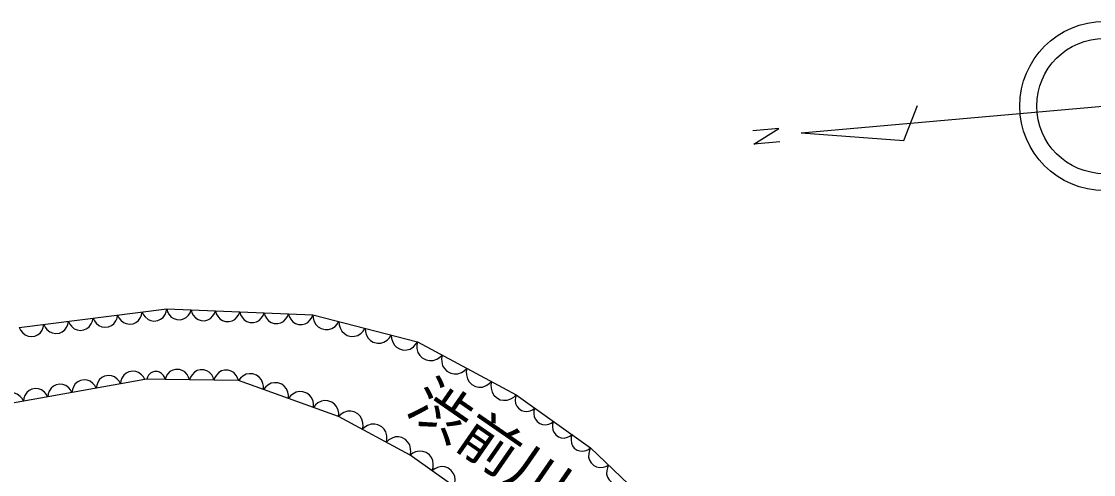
# Model space of a CAD drawing. Units: millimetres, scale not verified. Extents: x 40000 to 680000, y 20000 to 380000.
# Drawn here: x 492199 to 555594, y 311721 to 338506 of the extents above; entities that cross this region are included whole.
import ezdxf
from ezdxf.enums import TextEntityAlignment as Align

# ---------------------------------------------------------------- set-up
doc = ezdxf.new("R2010")
doc.units = ezdxf.units.MM
doc.header["$LTSCALE"] = 1000
doc.layers.add('M-BGD', color=7, linetype='Continuous', lineweight=25)
doc.layers.add('M-BMK-SRVR', color=3, linetype='Continuous', lineweight=25)
doc.styles.add('ＭＳ ゴシック', font='')
doc.styles.get('ＭＳ ゴシック').set_extended_font_data('MS Gothic')

# ---------------------------------------------------------------- blocks, each defined once
blk = doc.blocks.new('BUHIN174')
at = {"layer": 'M-BGD'}
blk.add_lwpolyline([(470, -557), (563, -407), (615, -249), (646, -36), (609, 142), (541, 309), (395, 481), (243, 577), (72, 643), (-142, 648), (-304, 621), (-470, 557)], dxfattribs=at)
blk = doc.blocks.new('BUHIN180')
at = {"layer": 'M-BGD'}
blk.add_lwpolyline([(-443, 583), (-544, 438), (-605, 281), (-647, 70), (-619, -111), (-559, -282), (-421, -463), (-274, -566), (-106, -642), (109, -658), (273, -639), (443, -583)], dxfattribs=at)
blk = doc.blocks.new('BUHIN181')
at = {"layer": 'M-BGD'}
blk.add_lwpolyline([(-335, 637), (-457, 512), (-541, 370), (-616, 172), (-618, -8), (-587, -183), (-483, -381), (-357, -505), (-206, -605), (-1, -656), (162, -663), (335, -637)], dxfattribs=at)
blk = doc.blocks.new('BUHIN182')
at = {"layer": 'M-BGD'}
blk.add_lwpolyline([(-212, 770), (-373, 663), (-498, 529), (-626, 333), (-672, 138), (-679, -59), (-614, -298), (-506, -463), (-367, -606), (-156, -710), (18, -757), (212, -770)], dxfattribs=at)
blk = doc.blocks.new('BUHIN183')
at = {"layer": 'M-BGD'}
blk.add_lwpolyline([(-26, 828), (-215, 760), (-373, 656), (-550, 488), (-644, 303), (-700, 106), (-692, -150), (-623, -343), (-518, -522), (-331, -678), (-166, -768), (26, -828)], dxfattribs=at)
blk = doc.blocks.new('BUHIN184')
at = {"layer": 'M-BGD'}
blk.add_lwpolyline([(64, 672), (-96, 637), (-234, 568), (-395, 451), (-489, 311), (-555, 158), (-575, -51), (-539, -213), (-473, -369), (-337, -514), (-213, -604), (-64, -672)], dxfattribs=at)
blk = doc.blocks.new('BUHIN185')
at = {"layer": 'M-BGD'}
blk.add_lwpolyline([(174, 715), (-4, 701), (-164, 649), (-355, 548), (-479, 412), (-574, 257), (-627, 35), (-615, -146), (-567, -324), (-444, -502), (-324, -618), (-174, -715)], dxfattribs=at)
blk = doc.blocks.new('BUHIN194')
at = {"layer": 'M-BGD'}
blk.add_lwpolyline([(-74, -790), (113, -748), (276, -668), (464, -530), (576, -365), (652, -185), (675, 60), (634, 251), (555, 434), (396, 605), (250, 710), (74, 790)], dxfattribs=at)
blk = doc.blocks.new('BUHIN195')
at = {"layer": 'M-BGD'}
blk.add_lwpolyline([(23, -801), (206, -736), (359, -635), (531, -474), (622, -295), (677, -105), (670, 144), (604, 330), (503, 504), (322, 655), (163, 743), (-23, 801)], dxfattribs=at)
blk = doc.blocks.new('BUHIN196')
at = {"layer": 'M-BGD'}
blk.add_lwpolyline([(142, -774), (309, -683), (443, -563), (585, -381), (647, -194), (672, -1), (628, 239), (537, 410), (413, 563), (215, 683), (48, 744), (-142, 774)], dxfattribs=at)
blk = doc.blocks.new('BUHIN197')
at = {"layer": 'M-BGD'}
blk.add_lwpolyline([(351, -631), (470, -503), (551, -359), (621, -158), (620, 23), (585, 197), (476, 393), (346, 515), (193, 612), (-15, 657), (-178, 661), (-351, 631)], dxfattribs=at)

msp = doc.modelspace()

# ---------------------------------------------------------------- linework, layer by layer
at = {"layer": 'M-BGD'}
for p, q in [((492073, 320408), (500794, 321509)), ((500794, 321509), (509431, 321170)), ((509431, 321170), (515611, 319561)), ((515611, 319561), (521454, 316429)), ((499490, 317343), (490881, 315801)), ((499610, 317360), (499490, 317343)), ((500694, 317343), (499610, 317360)), ((505027, 317275), (500694, 317343)), ((510954, 315159), (505027, 317275)), ((521454, 316429), (525856, 313296)), ((515188, 312873), (510954, 315159)), ((525856, 313296), (533307, 306184)), ((524248, 306438), (515188, 312873))]:
    msp.add_line(p, q, dxfattribs=at)
msp.add_lwpolyline([(500694, 317343), (500655, 317469), (500592, 317576), (500488, 317697), (500370, 317764), (500243, 317806), (500075, 317809), (499947, 317770), (499827, 317707), (499719, 317589), (499655, 317485), (499610, 317360)], dxfattribs=at)
at = {"layer": 'M-BMK-SRVR'}
for p, q in [((538303, 331930), (563207, 334120)), ((544367, 331459), (545188, 333539)), ((536979, 332179), (535437, 332036)), ((535508, 331246), (536979, 332179)), ((538303, 331930), (544367, 331459)), ((537045, 331381), (535508, 331246))]:
    msp.add_line(p, q, dxfattribs=at)
for radius in [5000, 4000]:
    msp.add_circle((556234, 333506), radius, dxfattribs=at)

# ---------------------------------------------------------------- block references
at = {"rotation": 59.98837}
for name, p in [('BUHIN180', (500068, 321418)), ('BUHIN181', (501514, 321481)), ('BUHIN180', (495707, 320867)), ('BUHIN180', (497161, 321051)), ('BUHIN180', (498614, 321234)), ('BUHIN181', (502953, 321425)), ('BUHIN181', (504393, 321368)), ('BUHIN181', (505832, 321312)), ('BUHIN181', (507272, 321255)), ('BUHIN181', (508711, 321199)), ('BUHIN182', (510203, 320969)), ('BUHIN180', (492800, 320500)), ('BUHIN180', (494254, 320684)), ('BUHIN182', (511748, 320567)), ('BUHIN182', (513294, 320165)), ('BUHIN182', (514839, 319763)), ('BUHIN183', (516342, 319170)), ('BUHIN183', (517802, 318387)), ('BUHIN174', (497338, 316958)), ('BUHIN174', (498773, 317215)), ('BUHIN197', (501416, 317332)), ('BUHIN197', (502861, 317309)), ('BUHIN197', (504305, 317287)), ('BUHIN196', (505768, 317011)), ('BUHIN183', (519263, 317604)), ('BUHIN174', (493033, 316186)), ('BUHIN174', (494468, 316443)), ('BUHIN174', (495903, 316701)), ('BUHIN196', (507250, 316482)), ('BUHIN183', (520723, 316821)), ('BUHIN174', (491598, 315929)), ('BUHIN196', (508732, 315953)), ('BUHIN196', (510214, 315424)), ('BUHIN184', (522004, 316038)), ('BUHIN195', (511660, 314778)), ('BUHIN184', (523104, 315255)), ('BUHIN195', (513071, 314016)), ('BUHIN184', (524205, 314471)), ('BUHIN195', (514482, 313254)), ('BUHIN184', (525305, 313688)), ('BUHIN194', (515835, 312414)), ('BUHIN185', (526388, 312788)), ('BUHIN194', (517129, 311495)), ('BUHIN185', (527452, 311772))]:
    msp.add_blockref(name, p, dxfattribs=at)

# ---------------------------------------------------------------- texts
at = {"layer": 'M-BGD', "style": 'ＭＳ ゴシック'}
msp.add_text('渋前川', height=2566, rotation=325.3, dxfattribs=at).set_placement((514434, 314827), align=Align.BOTTOM_LEFT)

doc.saveas('drawing.dxf')
